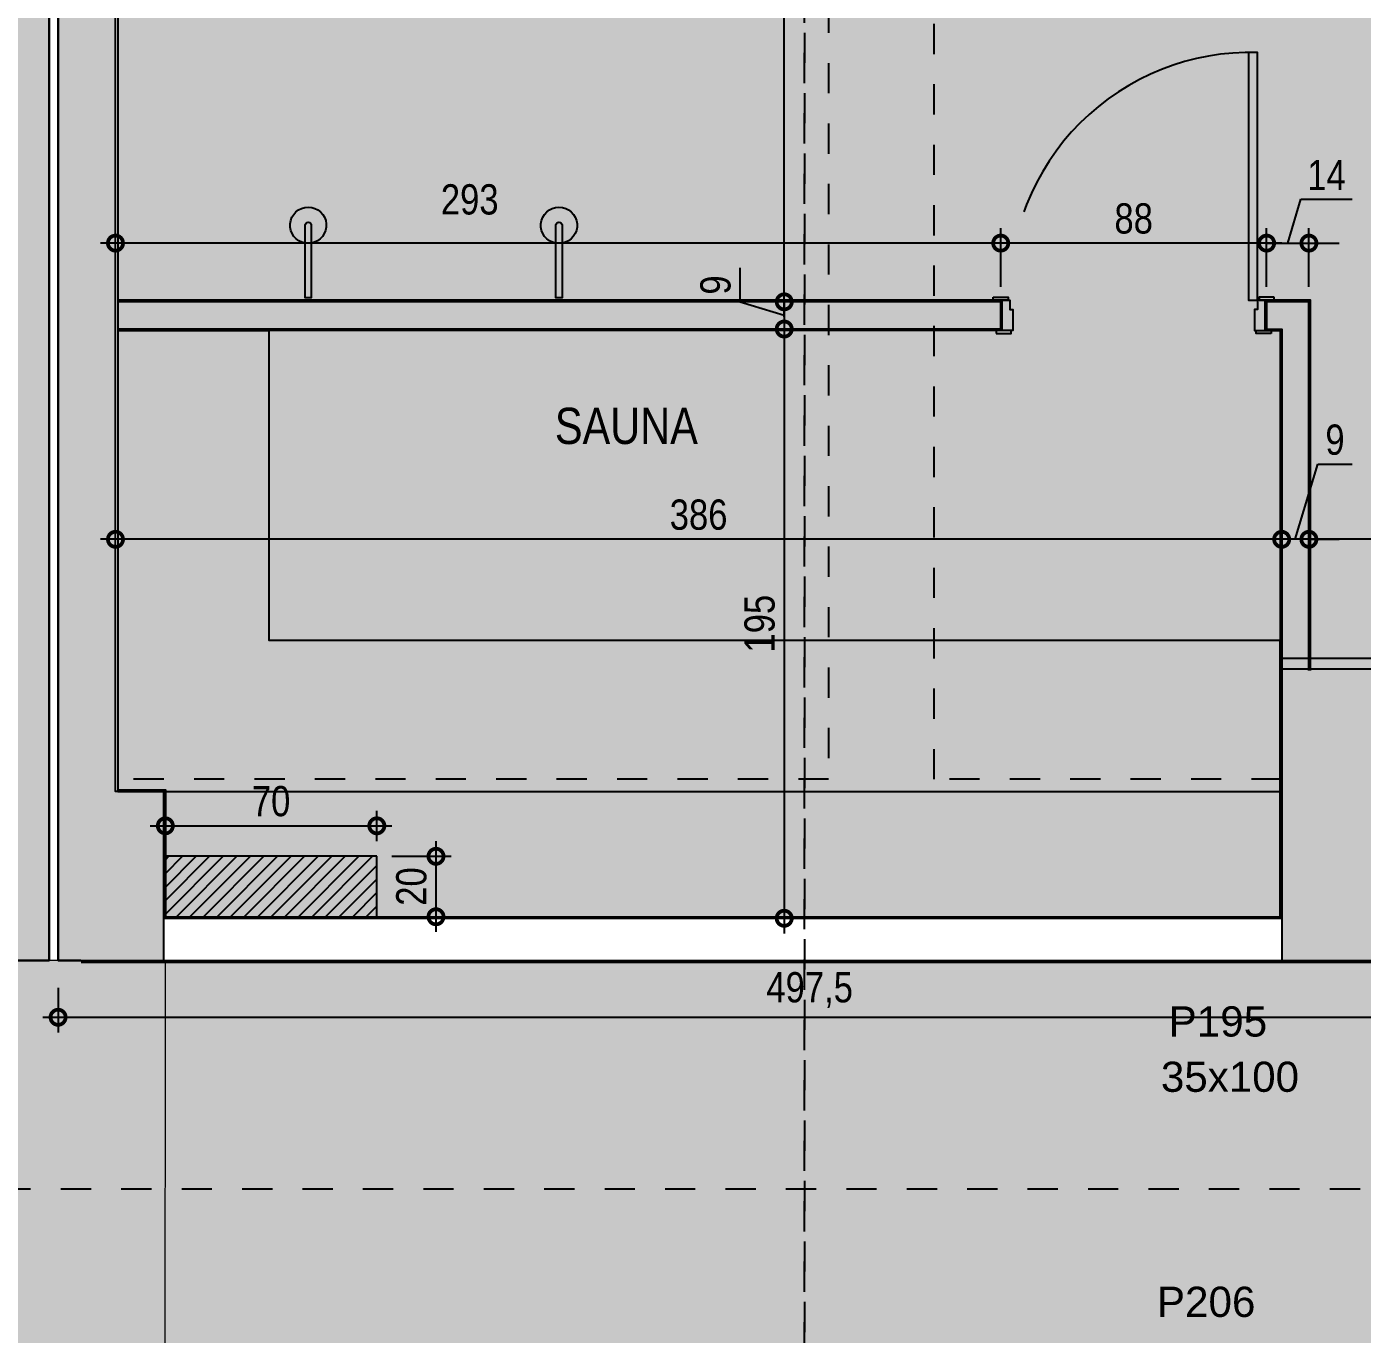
# Model space of a CAD drawing. Header units: metres. Extents: x -23 to 570, y -54 to 184.
# Drawn here: x 5.096 to 9.517, y 2.723 to 7.05 of the extents above; entities that cross this region are included whole.
import ezdxf
from ezdxf.enums import TextEntityAlignment as Align

# ---------------------------------------------------------------- set-up
doc = ezdxf.new("R2010")
doc.units = ezdxf.units.M
doc.header["$PDMODE"] = 35
doc.linetypes.add('DASHEDX2', pattern=[1.5, 1, -0.5])
doc.linetypes.add('ESTILO_TQS_0004', pattern=[1.12, 0.5, -0.2, 0.01, -0.2, 0.01, -0.2])
for name, color, linetype in [('1', 232, 'DASHEDX2'), ('12', 232, 'Continuous'), ('205', 232, 'ESTILO_TQS_0004'), ('4', 2, 'Continuous'), ('9', 232, 'Continuous'), ('ARQ-ALV ACAB', 4, 'Continuous'), ('ARQ-ALV OSSO', 5, 'Continuous'), ('ARQ-CAX @ 1', 1, 'Continuous'), ('ARQ-DIM', 2, 'Continuous'), ('ARQ-PRJ', 7, 'DASHEDX2'), ('ARQ-TXT', 2, 'Continuous'), ('CIRCULAÇAO VERTICAL EMBASAMENTO$0$ARQ-ALV OSSO', 5, 'Continuous'), ('JL-LAY', 7, 'Continuous'), ('PUC$0$ARQ-ALV ACAB', 4, 'Continuous'), ('PUC$0$ARQ-ALV OSSO', 5, 'Continuous'), ('PUC$0$ARQ-ENCH', 1, 'Continuous')]:
    doc.layers.add(name, color=color, linetype=linetype)
doc.layers.add('CIRCULAÇAO VERTICAL EMBASAMENTO$0$ARQ-FORRO', color=9, linetype='Continuous', lineweight=5)
doc.layers.add('PUC$0$ARQ-FORRO', color=9, linetype='Continuous', lineweight=5)
doc.styles.add('Adesa', font='ARIALN.TTF')
doc.styles.get("Standard").update_dxf_attribs({"font": 'arial.ttf'})
doc.dimstyles.new('ADESA 1-0050', dxfattribs={"dimtxt": 0.1, "dimasz": 0.1, "dimexe": 0.05, "dimexo": 0.05, "dimgap": 0.03, "dimtad": 1, "dimdec": 1, "dimlfac": 100, "dimzin": 12, "dimtxsty": 'Adesa', "dimblk": 'DOTSMALL', "dimcen": 1, "dimdle": 0.05, "dimclrd": 1, "dimclre": 1, "dimclrt": 256, "dimazin": 3, "dimtm": 1e-09, "dimtfac": 1, "dimtdec": 1, "dimtmove": 1, "dimatfit": 0, "dimldrblk": 'DOTSMALL', "dimfxl": 0.8, "dimtvp": 2, "dimtolj": 1, "dimtzin": 0, "dimarcsym": 0})

# ---------------------------------------------------------------- blocks, each defined once
blk = doc.blocks.new('_DotSmall')
at = {"color": 0, "linetype": 'ByBlock', "const_width": 0.5}
blk.add_lwpolyline([(-0.0625, 0, 1), (0.0625, 0, 1)], format="xyb", close=True, dxfattribs=at)
blk = doc.blocks.new('*D141')
at = {"layer": 'ARQ-DIM', "color": 1, "lineweight": -2, "transparency": 16777216}
for p, q in [((9.34, 4.9749), (9.34, 5.4039)), ((14.81, 5.2575), (14.81, 5.4039)), ((14.86, 5.3539), (9.29, 5.3539))]:
    blk.add_line(p, q, dxfattribs=at)
at = {"layer": 'Defpoints', "color": 0, "transparency": 16777216}
for p in [(9.34, 5.3539), (14.81, 5.2075), (9.34, 4.9249, 0)]:
    blk.add_point(p, dxfattribs=at)
at = {"layer": 'ARQ-DIM', "color": 1, "lineweight": -2, "transparency": 16777216, "xscale": 0.1, "yscale": 0.1, "zscale": 0.1, "rotation": 180}
blk.add_blockref('_DotSmall', (9.34, 5.3539), dxfattribs=at)
at = {"layer": 'ARQ-DIM', "color": 1, "lineweight": -2, "transparency": 16777216, "xscale": 0.1, "yscale": 0.1, "zscale": 0.1}
blk.add_blockref('_DotSmall', (14.81, 5.3539), dxfattribs=at)
at = {"layer": 'ARQ-DIM', "transparency": 16777216, "insert": (12.075, 5.4348), "char_height": 0.1, "attachment_point": 5, "style": 'Adesa'}
blk.add_mtext('\\A1;547', dxfattribs=at)
blk = doc.blocks.new('CHUVEIRO')
at = {"ltscale": 0.025, "transparency": 33554687}
blk.add_lwpolyline([(-0.01, -0.24, 1), (0.01, -0.24), (0.01, 0), (-0.01, 0)], format="xyb", close=True, dxfattribs=at)
blk.add_arc((0, -0.24), 0.06, 99.5942, 80.4061, dxfattribs=at)
blk = doc.blocks.new('A$C58aaa403')
at = {"layer": 'JL-LAY'}
for points in [[(-9.4076, -2.3601), (-8.9076, -2.3601), (-8.9076, -3.385), (-5.56, -3.385), (-5.56, -3.885)], [(-8.9076, -2.3601), (-9.4076, -2.3601), (-9.4076, -3.885), (-5.56, -3.885), (-5.56, -3.385)]]:
    blk.add_lwpolyline(points, dxfattribs=at)
at = {"layer": 'JL-LAY', "xscale": -1, "rotation": 180}
for p in [(-8.7771, -2.2518, 0), (-7.9471, -2.2518, 0)]:
    blk.add_blockref('CHUVEIRO', p, dxfattribs=at)
blk = doc.blocks.new('*U872')
for points in [[(-0.045, -0.04), (0.005, -0.04), (0.005, -0.05), (-0.045, -0.05)], [(0.865, -0.04), (0.815, -0.04), (0.815, -0.05), (0.865, -0.05)], [(-0.055, -0.16), (-0.005, -0.16), (-0.005, -0.15), (-0.055, -0.15)], [(0, -0.15), (0, -0.97), (0.03, -0.97), (0.03, -0.15)], [(0.875, -0.16), (0.825, -0.16), (0.825, -0.15), (0.875, -0.15)]]:
    blk.add_lwpolyline(points, close=True)
for points in [[(-0.04, -0.15), (0, -0.15), (0, -0.12), (0.01, -0.12), (0.01, -0.05), (-0.025, -0.05), (-0.025, -0.15)], [(0.86, -0.15), (0.82, -0.15), (0.82, -0.12), (0.81, -0.12), (0.81, -0.05), (0.845, -0.05), (0.845, -0.15)]]:
    blk.add_lwpolyline(points)
at = {"layer": 'ARQ-PRJ'}
blk.add_arc((0.0237, -0.1737), 0.7967, 268.2986, 1.7014, dxfattribs=at)
blk = doc.blocks.new('*D873')
at = {"layer": 'ARQ-DIM', "color": 1, "lineweight": -2, "transparency": 16777216}
for p, q in [((5.39, 6.1898), (5.39, 6.3841)), ((8.32, 6.1898), (8.32, 6.3841)), ((8.37, 6.3341), (5.34, 6.3341))]:
    blk.add_line(p, q, dxfattribs=at)
at = {"layer": 'Defpoints', "color": 0, "transparency": 16777216}
for p in [(5.39, 6.3341), (5.39, 6.1398, 0), (8.32, 6.1398)]:
    blk.add_point(p, dxfattribs=at)
at = {"layer": 'ARQ-DIM', "color": 1, "lineweight": -2, "transparency": 16777216, "xscale": 0.1, "yscale": 0.1, "zscale": 0.1, "rotation": 180}
blk.add_blockref('_DotSmall', (5.39, 6.3341), dxfattribs=at)
at = {"layer": 'ARQ-DIM', "color": 1, "lineweight": -2, "transparency": 16777216, "xscale": 0.1, "yscale": 0.1, "zscale": 0.1}
blk.add_blockref('_DotSmall', (8.32, 6.3341), dxfattribs=at)
at = {"layer": 'ARQ-DIM', "transparency": 16777216, "insert": (6.5624, 6.4782), "char_height": 0.1, "attachment_point": 5, "style": 'Adesa'}
blk.add_mtext('\\A1;293', dxfattribs=at)
blk = doc.blocks.new('*D874')
at = {"layer": 'ARQ-DIM', "color": 1, "lineweight": -2, "transparency": 16777216}
for p, q in [((8.32, 6.1898), (8.32, 6.3841)), ((9.2, 6.1898), (9.2, 6.3841)), ((9.25, 6.3341), (8.27, 6.3341))]:
    blk.add_line(p, q, dxfattribs=at)
at = {"layer": 'Defpoints', "color": 0, "transparency": 16777216}
for p in [(8.32, 6.3341), (8.32, 6.1398), (9.2, 6.1398)]:
    blk.add_point(p, dxfattribs=at)
at = {"layer": 'ARQ-DIM', "color": 1, "lineweight": -2, "transparency": 16777216, "xscale": 0.1, "yscale": 0.1, "zscale": 0.1, "rotation": 180}
blk.add_blockref('_DotSmall', (8.32, 6.3341), dxfattribs=at)
at = {"layer": 'ARQ-DIM', "color": 1, "lineweight": -2, "transparency": 16777216, "xscale": 0.1, "yscale": 0.1, "zscale": 0.1}
blk.add_blockref('_DotSmall', (9.2, 6.3341), dxfattribs=at)
at = {"layer": 'ARQ-DIM', "transparency": 16777216, "insert": (8.76, 6.4151), "char_height": 0.1, "attachment_point": 5, "style": 'Adesa'}
blk.add_mtext('\\A1;88', dxfattribs=at)
blk = doc.blocks.new('*D875')
at = {"layer": 'ARQ-DIM', "color": 1, "lineweight": -2, "transparency": 16777216}
for p, q in [((9.27, 6.3341), (9.3136, 6.4793)), ((9.3136, 6.4793), (9.483, 6.4793)), ((9.2, 6.1898), (9.2, 6.3841)), ((9.34, 6.1898), (9.34, 6.3841)), ((9.2, 6.3341), (9.1, 6.3341)), ((9.2, 6.3341), (9.34, 6.3341)), ((9.2, 6.3341), (9.34, 6.3341)), ((9.34, 6.3341), (9.44, 6.3341))]:
    blk.add_line(p, q, dxfattribs=at)
at = {"layer": 'Defpoints', "color": 0, "transparency": 16777216}
for p in [(9.34, 6.3341), (9.2, 6.1398), (9.34, 6.1398, 0)]:
    blk.add_point(p, dxfattribs=at)
at = {"layer": 'ARQ-DIM', "color": 1, "lineweight": -2, "transparency": 16777216, "xscale": 0.1, "yscale": 0.1, "zscale": 0.1}
blk.add_blockref('_DotSmall', (9.2, 6.3341), dxfattribs=at)
at = {"layer": 'ARQ-DIM', "color": 1, "lineweight": -2, "transparency": 16777216, "xscale": 0.1, "yscale": 0.1, "zscale": 0.1, "rotation": 180}
blk.add_blockref('_DotSmall', (9.34, 6.3341), dxfattribs=at)
at = {"layer": 'ARQ-DIM', "transparency": 16777216, "insert": (9.3983, 6.5595), "char_height": 0.1, "attachment_point": 5, "style": 'Adesa'}
blk.add_mtext('\\A1;14', dxfattribs=at)
blk = doc.blocks.new('*D876')
at = {"layer": 'ARQ-DIM', "color": 1, "lineweight": -2, "transparency": 16777216}
for p, q in [((7.6034, 6.0898), (7.6034, 9.3399)), ((7.718, 9.2899), (7.5534, 9.2899)), ((8.27, 6.1398), (7.5534, 6.1398))]:
    blk.add_line(p, q, dxfattribs=at)
at = {"layer": 'Defpoints', "color": 0, "transparency": 16777216}
for p in [(7.6034, 9.2899), (7.768, 9.2899), (8.32, 6.1398)]:
    blk.add_point(p, dxfattribs=at)
at = {"layer": 'ARQ-DIM', "color": 1, "lineweight": -2, "transparency": 16777216, "xscale": 0.1, "yscale": 0.1, "zscale": 0.1}
for p, rotation in [((7.6034, 9.2899), 90), ((7.6034, 6.1398), 270)]:
    blk.add_blockref('_DotSmall', p, dxfattribs=dict(at, rotation=rotation))
at = {"layer": 'ARQ-DIM', "transparency": 16777216, "insert": (7.5223, 7.7148), "char_height": 0.1, "attachment_point": 5, "rotation": 90, "style": 'Adesa'}
blk.add_mtext('\\A1;315', dxfattribs=at)
blk = doc.blocks.new('*D877')
at = {"layer": 'ARQ-DIM', "color": 1, "lineweight": -2, "transparency": 16777216}
for p, q in [((7.4573, 6.1386), (7.4573, 6.2526)), ((7.6034, 6.1398), (7.6034, 6.2398)), ((7.6034, 6.0948), (7.4573, 6.1386)), ((7.7111, 6.1398), (7.5534, 6.1398)), ((7.6034, 6.1398), (7.6034, 6.0498)), ((7.6034, 6.1398), (7.6034, 6.0498)), ((7.7111, 6.0498), (7.5534, 6.0498)), ((7.6034, 6.0498), (7.6034, 5.9498))]:
    blk.add_line(p, q, dxfattribs=at)
at = {"layer": 'Defpoints', "color": 0, "transparency": 16777216}
for p in [(7.7611, 6.1398, 0), (7.6034, 6.0498), (7.7611, 6.0498, 0)]:
    blk.add_point(p, dxfattribs=at)
at = {"layer": 'ARQ-DIM', "color": 1, "lineweight": -2, "transparency": 16777216, "xscale": 0.1, "yscale": 0.1, "zscale": 0.1}
for p, rotation in [((7.6034, 6.1398), 270), ((7.6034, 6.0498), 90)]:
    blk.add_blockref('_DotSmall', p, dxfattribs=dict(at, rotation=rotation))
at = {"layer": 'ARQ-DIM', "transparency": 16777216, "insert": (7.3763, 6.1956), "char_height": 0.1, "attachment_point": 5, "rotation": 90, "style": 'Adesa'}
blk.add_mtext('\\A1;9', dxfattribs=at)
blk = doc.blocks.new('*D878')
at = {"layer": 'ARQ-DIM', "color": 1, "lineweight": -2, "transparency": 16777216}
for p, q in [((7.6034, 6.0998), (7.6034, 4.0499)), ((7.6611, 6.0498), (7.5534, 6.0498)), ((7.62, 4.0999), (7.5534, 4.0999))]:
    blk.add_line(p, q, dxfattribs=at)
at = {"layer": 'Defpoints', "color": 0, "transparency": 16777216}
for p in [(7.7111, 6.0498), (7.6034, 4.0999), (7.67, 4.0999)]:
    blk.add_point(p, dxfattribs=at)
at = {"layer": 'ARQ-DIM', "color": 1, "lineweight": -2, "transparency": 16777216, "xscale": 0.1, "yscale": 0.1, "zscale": 0.1}
for p, rotation in [((7.6034, 6.0498), 90), ((7.6034, 4.0999), 270)]:
    blk.add_blockref('_DotSmall', p, dxfattribs=dict(at, rotation=rotation))
at = {"layer": 'ARQ-DIM', "transparency": 16777216, "insert": (7.5223, 5.0748), "char_height": 0.1, "attachment_point": 5, "rotation": 90, "style": 'Adesa'}
blk.add_mtext('\\A1;195', dxfattribs=at)
blk = doc.blocks.new('*D879')
at = {"layer": 'ARQ-DIM', "color": 1, "lineweight": -2, "transparency": 16777216}
for p, q in [((9.295, 5.3539), (9.3694, 5.6021)), ((9.3694, 5.6021), (9.4834, 5.6021)), ((9.25, 5.3539), (9.15, 5.3539)), ((9.34, 5.3539), (9.25, 5.3539)), ((9.34, 5.3539), (9.25, 5.3539)), ((9.34, 5.3539), (9.44, 5.3539))]:
    blk.add_line(p, q, dxfattribs=at)
at = {"layer": 'Defpoints', "color": 0, "transparency": 16777216}
for p in [(9.25, 5.3539, 0), (9.25, 5.3539), (9.34, 5.3539)]:
    blk.add_point(p, dxfattribs=at)
at = {"layer": 'ARQ-DIM', "color": 1, "lineweight": -2, "transparency": 16777216, "xscale": 0.1, "yscale": 0.1, "zscale": 0.1}
blk.add_blockref('_DotSmall', (9.25, 5.3539), dxfattribs=at)
at = {"layer": 'ARQ-DIM', "color": 1, "lineweight": -2, "transparency": 16777216, "xscale": 0.1, "yscale": 0.1, "zscale": 0.1, "rotation": 180}
blk.add_blockref('_DotSmall', (9.34, 5.3539), dxfattribs=at)
at = {"layer": 'ARQ-DIM', "transparency": 16777216, "insert": (9.4264, 5.6831), "char_height": 0.1, "attachment_point": 5, "style": 'Adesa'}
blk.add_mtext('\\A1;9', dxfattribs=at)
blk = doc.blocks.new('*D880')
at = {"layer": 'ARQ-DIM', "color": 1, "lineweight": -2, "transparency": 16777216}
blk.add_line((9.3, 5.3539), (5.34, 5.3539), dxfattribs=at)
at = {"layer": 'Defpoints', "color": 0, "transparency": 16777216}
for p in [(5.39, 5.3539, 0), (5.39, 5.3539), (9.25, 5.3539, 0)]:
    blk.add_point(p, dxfattribs=at)
at = {"layer": 'ARQ-DIM', "color": 1, "lineweight": -2, "transparency": 16777216, "xscale": 0.1, "yscale": 0.1, "zscale": 0.1, "rotation": 180}
blk.add_blockref('_DotSmall', (5.39, 5.3539), dxfattribs=at)
at = {"layer": 'ARQ-DIM', "color": 1, "lineweight": -2, "transparency": 16777216, "xscale": 0.1, "yscale": 0.1, "zscale": 0.1}
blk.add_blockref('_DotSmall', (9.25, 5.3539), dxfattribs=at)
at = {"layer": 'ARQ-DIM', "transparency": 16777216, "insert": (7.32, 5.435), "char_height": 0.1, "attachment_point": 5, "style": 'Adesa'}
blk.add_mtext('\\A1;386', dxfattribs=at)
blk = doc.blocks.new('*D1290')
at = {"layer": 'ARQ-DIM', "color": 1, "lineweight": -2, "transparency": 16777216}
for p, q in [((5.2, 3.8699), (5.2, 3.7223)), ((10.1749, 3.6809), (10.1749, 3.8223)), ((5.15, 3.7723), (10.2249, 3.7723))]:
    blk.add_line(p, q, dxfattribs=at)
at = {"layer": 'Defpoints', "color": 0, "transparency": 16777216}
for p in [(5.2, 3.9199, 0), (10.1749, 3.7723), (10.1749, 3.6309, 0)]:
    blk.add_point(p, dxfattribs=at)
at = {"layer": 'ARQ-DIM', "color": 1, "lineweight": -2, "transparency": 16777216, "xscale": 0.1, "yscale": 0.1, "zscale": 0.1, "rotation": 180}
blk.add_blockref('_DotSmall', (5.2, 3.7723), dxfattribs=at)
at = {"layer": 'ARQ-DIM', "color": 1, "lineweight": -2, "transparency": 16777216, "xscale": 0.1, "yscale": 0.1, "zscale": 0.1}
blk.add_blockref('_DotSmall', (10.1749, 3.7723), dxfattribs=at)
at = {"layer": 'ARQ-DIM', "transparency": 16777216, "insert": (7.6875, 3.8624), "char_height": 0.1, "attachment_point": 5, "style": 'Adesa'}
blk.add_mtext('\\A1;497,5', dxfattribs=at)
blk = doc.blocks.new('PUC$0$forro area comum')
at = {"layer": 'PUC$0$ARQ-FORRO'}
h = blk.add_hatch(color=256, dxfattribs=at)
h.dxf.hatch_style = 1
h.paths.add_polyline_path([(14.805, 8.4249), (14.805, 4.9249), (14.595, 4.9249), (14.595, 4.1049), (9.605, 4.1049), (9.605, 4.9249), (9.245, 4.9249), (9.245, 4.1049), (5.555, 4.1049), (5.555, 4.5249), (5.3974, 4.5249), (5.3974, 8.7049), (5.555, 8.7049), (5.555, 9.2849), (9.245, 9.2851), (9.245, 8.4249)])
h = blk.add_hatch(color=256, dxfattribs=at)
h.dxf.hatch_style = 1
h.paths.add_polyline_path([(11.6882, 2.455), (11.6882, 2.0562), (14.5982, 2.0547), (14.5982, 2.455), (22.4606, 2.455), (22.4606, 2.0562), (25.295, 2.056), (25.295, 2.4552), (26.4562, 2.4546), (26.4563, 3.9549), (5.17, 3.9599), (5.0963, 3.9584), (3.8246, 3.96), (3.825, 9.24), (2.3202, 9.2404), (2.3201, 3.955), (-1.06, 3.955), (-1.06, 4.3049), (-0.355, 4.305), (-0.355, 4.5591), (-0.2032, 4.5606), (-0.2032, 8.4256), (-4.865, 8.4256), (-4.865, 4.9649), (-4.6551, 4.9649), (-4.655, 4.1049), (-3.945, 4.1049), (-3.945, 3.9549), (-11.1863, 3.9549), (-11.1863, 2.455), (-10.025, 2.455), (-10.025, 2.0558), (-7.1264, 2.0558), (-7.1264, 2.455)])
at = {"layer": 'PUC$0$ARQ-FORRO', "elevation": 0}
blk.add_lwpolyline([(14.805, 8.4249), (14.805, 4.9249), (14.595, 4.9249), (14.595, 4.1049), (9.605, 4.1049), (9.605, 4.9249), (9.245, 4.9249), (9.245, 4.1049), (5.555, 4.1049), (5.555, 4.5249), (5.3974, 4.5249), (5.3974, 8.7049), (5.555, 8.7049), (5.555, 9.2849), (9.245, 9.2851), (9.245, 8.4249)], close=True, dxfattribs=at)
blk.add_lwpolyline([(-7.1264, 2.455), (11.6882, 2.455), (11.6882, 2.0562), (14.5982, 2.0547), (14.5982, 2.455), (22.4606, 2.455), (22.4606, 2.0562), (25.295, 2.056), (25.295, 2.4552), (26.4562, 2.4546), (26.4563, 3.9549), (5.17, 3.9599), (5.0963, 3.9584), (3.8246, 3.96)], dxfattribs=at)
blk = doc.blocks.new('CIRCULAÇAO VERTICAL EMBASAMENTO')
at = {"layer": 'CIRCULAÇAO VERTICAL EMBASAMENTO$0$ARQ-FORRO'}
h = blk.add_hatch(color=256, dxfattribs=at)
h.dxf.hatch_style = 1
h.paths.add_polyline_path([(-0.3501, 2.452), (5.5549, 2.4551), (5.555, 3.9601), (4.98, 3.96), (4.98, 4.4652), (3.8253, 4.4654), (3.8249, 9.235), (2.3249, 9.2351), (2.3249, 3.955), (-0.3501, 3.955)])
at = {"layer": 'CIRCULAÇAO VERTICAL EMBASAMENTO$0$ARQ-ALV OSSO', "elevation": 0}
blk.add_lwpolyline([(4.98, 9.2401), (3.53, 9.2401), (3.53, 9.4303), (5.17, 9.4296), (5.17, 3.9601), (4.98, 3.96)], close=True, dxfattribs=at)
blk.add_lwpolyline([(5.275, 3.9601), (5.2, 3.9601), (5.2, 9.43), (5.275, 9.43)], dxfattribs=at)
at = {"layer": 'CIRCULAÇAO VERTICAL EMBASAMENTO$0$ARQ-FORRO', "elevation": 0}
blk.add_lwpolyline([(-0.3501, 2.452), (5.5549, 2.4551), (5.555, 3.9601), (4.98, 3.96), (4.98, 4.4652), (3.8253, 4.4654), (3.8249, 9.235), (2.3249, 9.2351), (2.3249, 3.955), (-0.3501, 3.955)], close=True, dxfattribs=at)
blk = doc.blocks.new('PUC')
at = {"layer": 'PUC$0$ARQ-ENCH'}
h = blk.add_hatch(dxfattribs=at)
h.set_pattern_fill('ANSI31', color=256, scale=0.01)
h.set_pattern_definition([(45, (0, 0.040054), (-0.02245064, 0.02245064), [])])
h.paths.add_polyline_path([(6.255, 4.3049), (5.555, 4.3049), (5.555, 4.1049), (6.255, 4.1049)])
at = {"layer": 'PUC$0$ARQ-ALV ACAB', "elevation": 0}
for points in [[(5.55, 4.1049), (9.245, 4.1049), (9.245, 4.9249), (9.605, 4.9249), (9.605, 4.1049), (14.595, 4.1049), (14.595, 4.9249), (14.805, 4.9249), (14.805, 8.4249), (13.9297, 8.4249), (13.9297, 8.5949), (14.575, 8.5949), (14.575, 9.4549), (16.0898, 9.4549), (16.0898, 9.2849), (14.955, 9.2849), (14.955, 4.1049)], [(5.3974, 8.7099), (5.3974, 4.5249)]]:
    blk.add_lwpolyline(points, dxfattribs=at)
at = {"layer": 'PUC$0$ARQ-ALV ACAB'}
for points in [[(5.3974, 4.5249), (5.555, 4.5249), (5.555, 4.1049)], [(5.2767, 3.955), (25.731, 3.9549)]]:
    blk.add_lwpolyline(points, dxfattribs=at)
at = {"layer": 'PUC$0$ARQ-ALV OSSO'}
for points in [[(5.55, 4.0999), (9.25, 4.0999)], [(5.3924, 3.9599), (25.3809, 3.9599)]]:
    blk.add_lwpolyline(points, dxfattribs=at)
at = {"layer": 'PUC$0$ARQ-ENCH', "elevation": 0}
blk.add_lwpolyline([(6.255, 4.3049), (5.555, 4.3049), (5.555, 4.1049), (6.255, 4.1049)], close=True, dxfattribs=at)
at = {"layer": 'PUC$0$ARQ-ALV ACAB'}
blk.add_blockref('CIRCULAÇAO VERTICAL EMBASAMENTO', (0, 0), dxfattribs=at)
at = {"layer": 'PUC$0$ARQ-FORRO'}
blk.add_blockref('PUC$0$forro area comum', (0, 0), dxfattribs=at)
blk = doc.blocks.new('*D1363')
at = {"layer": 'ARQ-DIM', "color": 1, "lineweight": -2, "transparency": 16777216}
for p, q in [((5.555, 4.3549), (5.555, 4.4558)), ((6.255, 4.3549), (6.255, 4.4558)), ((5.505, 4.4058), (6.305, 4.4058))]:
    blk.add_line(p, q, dxfattribs=at)
at = {"layer": 'Defpoints', "color": 0, "transparency": 16777216}
for p in [(6.255, 4.4058), (5.555, 4.3049, 0), (6.255, 4.3049, 0)]:
    blk.add_point(p, dxfattribs=at)
at = {"layer": 'ARQ-DIM', "color": 1, "lineweight": -2, "transparency": 16777216, "xscale": 0.1, "yscale": 0.1, "zscale": 0.1, "rotation": 180}
blk.add_blockref('_DotSmall', (5.555, 4.4058), dxfattribs=at)
at = {"layer": 'ARQ-DIM', "color": 1, "lineweight": -2, "transparency": 16777216, "xscale": 0.1, "yscale": 0.1, "zscale": 0.1}
blk.add_blockref('_DotSmall', (6.255, 4.4058), dxfattribs=at)
at = {"layer": 'ARQ-DIM', "transparency": 16777216, "insert": (5.905, 4.4869), "char_height": 0.1, "attachment_point": 5, "style": 'Adesa'}
blk.add_mtext('\\A1;70', dxfattribs=at)
blk = doc.blocks.new('*D1364')
at = {"layer": 'ARQ-DIM', "color": 1, "lineweight": -2, "transparency": 16777216}
for p, q in [((6.4508, 4.3549), (6.4508, 4.0549)), ((6.305, 4.3049), (6.5008, 4.3049)), ((6.305, 4.1049), (6.5008, 4.1049))]:
    blk.add_line(p, q, dxfattribs=at)
at = {"layer": 'Defpoints', "color": 0, "transparency": 16777216}
for p in [(6.255, 4.3049, 0), (6.255, 4.1049, 0), (6.4508, 4.1049)]:
    blk.add_point(p, dxfattribs=at)
at = {"layer": 'ARQ-DIM', "color": 1, "lineweight": -2, "transparency": 16777216, "xscale": 0.1, "yscale": 0.1, "zscale": 0.1}
for p, rotation in [((6.4508, 4.3049), 90), ((6.4508, 4.1049), 270)]:
    blk.add_blockref('_DotSmall', p, dxfattribs=dict(at, rotation=rotation))
at = {"layer": 'ARQ-DIM', "transparency": 16777216, "insert": (6.3697, 4.2049), "char_height": 0.1, "attachment_point": 5, "rotation": 90, "style": 'Adesa'}
blk.add_mtext('\\A1;20', dxfattribs=at)
blk = doc.blocks.new('est-lo-07-6sb-r00')
at = {"layer": '4'}
h = blk.add_hatch(color=8, dxfattribs=at)
h.dxf.hatch_style = 1
h.paths.add_polyline_path([(213.004314, 592.98646), (232.004314, 592.98646), (232.004314, 743.98646), (213.004314, 743.98646)], flags=17)
h.paths.add_polyline_path([(517.003016, 942.98646), (353.003016, 942.98646), (353.003016, 923.986062), (498.003016, 923.986062), (498.003016, 465.008359), (498.003039, 465.008359), (498.003039, 450.008359), (498.003039, 395.98646), (517.003016, 395.98646)])
h.paths.add_polyline_path([(3672.003309, 253.001099), (3672.003309, 388.001099), (3637.003309, 388.001099), (3637.003309, 253.001099)])
h.paths.add_polyline_path([(3637.003309, 942.98646), (3637.003194, 872.98646), (3653.003309, 872.98646), (3653.003309, 599.001099), (3637.003309, 599.001099), (3637.003309, 539.001099), (3672.003309, 539.001099), (3672.003309, 942.98646)])
h.paths.add_polyline_path([(3672.003424, 102.001099), (3637.003309, 102.001099), (3637.003309, 42.001099), (3653.003307, 42.001099), (3653.003307, -229.998901), (3637.003309, -229.998901), (3637.003309, -299.998901), (3672.003424, -299.998901)])
h.paths.add_polyline_path([(3075.003309, -299.999844), (3110.003309, -299.999844), (3110.003309, -199.999844), (3075.003309, -199.999844)])
h.paths.add_polyline_path([(3075.003309, 270.500177), (3110.003309, 270.500177), (3110.003309, 370.500177), (3075.003309, 370.500177)])
h.paths.add_polyline_path([(520.003309, 942.98646), (520.003309, 395.98646), (555.003309, 395.98646), (555.003309, 451.98646), (539.003309, 451.98646), (539.003309, 872.98646), (555.003309, 872.98646), (555.003309, 942.98646)])
h.paths.add_polyline_path([(-2102.995138, 253.000177), (-2102.995138, 388.000177), (-2137.995138, 388.000177), (-2137.995138, 253.000177)])
h.paths.add_polyline_path([(-2137.995138, 101.999935), (-2137.995138, -299.999844), (-2102.995138, -299.999844), (-2102.995138, -229.999844), (-2118.995138, -229.999844), (-2118.995138, 41.999935), (-2102.995138, 41.999935), (-2102.995138, 101.999935)])
h.paths.add_polyline_path([(-2137.995141, 942.98646), (-2137.995141, 538.988972), (-2102.995141, 538.988972), (-2102.995141, 598.988972), (-2118.995141, 598.988972), (-2118.995141, 872.98646), (-2102.995141, 872.98646), (-2102.995141, 942.98646)])
h.paths.add_polyline_path([(520.003309, 245.003526), (520.003309, -299.999844), (555.003309, -299.999844), (555.003309, -229.999844), (539.003309, -229.999844), (539.003309, 185.003526), (555.003309, 185.003526), (555.003309, 245.003526)])
h.paths.add_polyline_path([(-34.995574, 942.98646), (-34.995574, 872.98646), (-18.995574, 872.98646), (-18.995574, 455.98646), (-34.995574, 455.98646), (-34.995574, 395.98646), (232.004426, 395.98646), (232.004426, 481.98646), (213.004426, 481.98646), (213.004426, 414.98646), (0.004426, 414.98646), (0.004426, 923.98646), (213.004426, 923.98646), (213.004426, 854.98646), (232.004426, 854.98646), (232.004426, 923.98646), (252.004426, 923.98646), (252.004426, 942.98646)])
h.paths.add_polyline_path([(3075.003309, 842.98646), (3110.003309, 842.98646), (3110.003309, 942.98646), (3075.003309, 942.98646)])
h.paths.add_polyline_path([(2530.003309, -299.999844), (2570.003309, -299.999844), (2570.003309, -199.999844), (2530.003309, -199.999844)])
h.paths.add_polyline_path([(2530.003309, 145.003526), (2570.003309, 145.003526), (2570.003309, 245.003526), (2530.003309, 245.003526)])
h.paths.add_polyline_path([(2530.003309, 395.98646), (2570.003309, 395.98646), (2570.003309, 495.98646), (2530.003309, 495.98646)])
h.paths.add_polyline_path([(2530.003309, 842.98646), (2570.003309, 842.98646), (2570.003309, 942.98646), (2530.003309, 942.98646)])
h.paths.add_polyline_path([(1995.003309, -299.999844), (2030.003309, -299.999844), (2030.003309, -199.999844), (1995.003309, -199.999844)])
h.paths.add_polyline_path([(1995.003309, 145.003526), (2030.003309, 145.003526), (2030.003309, 245.003526), (1995.003309, 245.003526)])
h.paths.add_polyline_path([(1995.003309, 395.98646), (2030.003309, 395.98646), (2030.003309, 495.98646), (1995.003309, 495.98646)])
h.paths.add_polyline_path([(1995.003309, 842.98646), (2030.003309, 842.98646), (2030.003309, 942.98646), (1995.003309, 942.98646)])
h.paths.add_polyline_path([(1460.003309, -299.999844), (1495.003309, -299.999844), (1495.003309, -199.999844), (1460.003309, -199.999844)])
h.paths.add_polyline_path([(1460.003309, 145.003526), (1495.003309, 145.003526), (1495.003309, 245.003526), (1460.003309, 245.003526)])
h.paths.add_polyline_path([(1460.176641, 395.98646), (1495.176641, 395.98646), (1495.176641, 495.98646), (1460.176641, 495.98646)])
h.paths.add_polyline_path([(1460.003309, 842.98646), (1495.003309, 842.98646), (1495.003309, 942.98646), (1460.003309, 942.98646)])
h.paths.add_polyline_path([(925.003309, -299.999844), (960.003309, -299.999844), (960.003309, -199.999844), (925.003309, -199.999844)])
h.paths.add_polyline_path([(925.003309, 145.003526), (960.003309, 145.003526), (960.003309, 245.003526), (925.003309, 245.003526)])
h.paths.add_polyline_path([(925.003309, 395.98646), (960.003309, 395.98646), (960.003309, 495.98646), (925.003309, 495.98646)])
h.paths.add_polyline_path([(925.003309, 842.98646), (960.003309, 842.98646), (960.003309, 942.98646), (925.003309, 942.98646)])
h.paths.add_polyline_path([(-1582.999721, -299.999844), (-1547.999721, -299.999844), (-1547.999721, -199.999844), (-1582.999721, -199.999844)])
h.paths.add_polyline_path([(-500.999721, -299.999844), (-465.999721, -299.999844), (-465.999721, -199.999844), (-500.999721, -199.999844)])
h.paths.add_polyline_path([(-1042.999721, -299.999844), (-1002.999721, -299.999844), (-1002.999721, -199.999844), (-1042.999721, -199.999844)])
h.paths.add_polyline_path([(-500.999721, 145.003526), (-465.999721, 145.003526), (-465.999721, 245.003526), (-500.999721, 245.003526)])
h.paths.add_polyline_path([(-1042.999721, 145.003526), (-1002.999721, 145.003526), (-1002.999721, 245.003526), (-1042.999721, 245.003526)])
h.paths.add_polyline_path([(-500.999721, 395.98646), (-465.999721, 395.98646), (-465.999721, 495.98646), (-500.999721, 495.98646)])
h.paths.add_polyline_path([(-1042.999721, 395.98646), (-1002.999721, 395.98646), (-1002.999721, 495.98646), (-1042.999721, 495.98646)])
h.paths.add_polyline_path([(-1582.999721, 270.500177), (-1547.999721, 270.500177), (-1547.999721, 370.500177), (-1582.999721, 370.500177)])
h.paths.add_polyline_path([(-500.999721, 842.98646), (-465.999721, 842.98646), (-465.999721, 942.98646), (-500.999721, 942.98646)])
h.paths.add_polyline_path([(-1042.999721, 842.98646), (-1002.999721, 842.98646), (-1002.999721, 942.98646), (-1042.999721, 942.98646)])
h.paths.add_polyline_path([(-1582.999721, 842.98646), (-1547.999721, 842.98646), (-1547.999721, 942.98646), (-1582.999721, 942.98646)])
h.paths.add_polyline_path([(-35, 245.003526), (-35, 185.003526), (-19, 185.003526), (-19, -230), (-35, -230), (-35, -300), (517, -300), (517, 245), (498, 245), (498, -281), (0, -281), (0, -19), (255, -19), (255, 245.003526), (178.5, 245.003526), (178.5, 226.003526), (236, 226.003526), (236, 0), (0, 0), (0, 226.003526), (57.5, 226.003526), (57.5, 245.003526)])
at = {"layer": '1'}
for p, q in [((775.01087, 872.98646), (775.01087, 455.98646)), ((810.01087, 455.98646), (810.01087, 872.98646)), ((775.01087, 455.98646), (539.003309, 455.98646)), ((925.003309, 455.98646), (810.01087, 455.98646))]:
    blk.add_line(p, q, dxfattribs=at)
for points in [[(555.003309, 395.98646), (793.618939, 395.98646)], [(793.618939, 395.98646), (925.003309, 395.98646)]]:
    blk.add_lwpolyline(points, dxfattribs=at)
at = {"layer": '205'}
for p, q in [((767.003706, 1043.05243), (767.003706, -478.46953)), ((767.010604, -513.637069), (767.010604, 1040.645825)), ((-2259.087141, 320.423392), (3872.599049, 320.423392))]:
    blk.add_line(p, q, dxfattribs=at)
at = {"layer": '4', "linetype": 'Continuous'}
for points in [[(517.003016, 942.98646), (353.003016, 942.98646), (353.003016, 923.986062), (498.003016, 923.986062), (498.003016, 465.008359), (498.003039, 465.008359), (498.003039, 450.008359), (498.003039, 450.008359), (498.003039, 395.98646), (517.003016, 395.98646), (517.003016, 942.98646)], [(520.003309, 942.98646), (520.003309, 395.98646), (555.003309, 395.98646), (555.003309, 451.98646), (539.003309, 451.98646), (539.003309, 872.98646), (555.003309, 872.98646), (555.003309, 942.98646), (520.003309, 942.98646)], [(925.003309, 395.98646), (960.003309, 395.98646), (960.003309, 495.98646), (925.003309, 495.98646), (925.003309, 395.98646)]]:
    blk.add_lwpolyline(points, dxfattribs=at)
at = {"layer": '12', "linetype": 'Continuous'}
blk.add_text('35x100', height=9.975, dxfattribs=at).set_placement((885.020566, 352.554413))
at = {"layer": '9', "linetype": 'Continuous'}
for s, p in [('P195', (887.560978, 370.842575)), ('P206', (883.678328, 278.066241))]:
    blk.add_text(s, height=10, dxfattribs=at).set_placement(p)

msp = doc.modelspace()

# ---------------------------------------------------------------- linework, layer by layer
at = {"layer": 'ARQ-ALV ACAB', "elevation": 0}
for points in [[(8.325, 6.0448), (8.325, 6.1448), (5.3974, 6.1448)], [(9.345, 4.9199), (9.345, 6.1448), (9.195, 6.1448), (9.195, 6.0448), (9.245, 6.0448), (9.245, 4.9199)], [(8.325, 6.0448), (5.3974, 6.0448)]]:
    msp.add_lwpolyline(points, dxfattribs=at)
at = {"layer": 'ARQ-ALV OSSO', "elevation": 0}
for points in [[(8.32, 6.0448), (8.32, 6.1398), (5.3974, 6.1398)], [(9.34, 4.9199), (9.34, 6.1398), (9.2, 6.1398), (9.2, 6.0498), (9.25, 6.0498), (9.25, 4.9199)], [(8.325, 6.0498), (5.3974, 6.0498)]]:
    msp.add_lwpolyline(points, dxfattribs=at)

# ---------------------------------------------------------------- block references
for name, p in [('PUC', (0, 0)), ('A$C58aaa403', (14.805, 8.4049, 0))]:
    msp.add_blockref(name, p)
at = {"linetype": 'Continuous', "xscale": 0.01, "yscale": 0.01, "zscale": 0.01}
msp.add_blockref('est-lo-07-6sb-r00', (0, 0), dxfattribs=at)
at = {"layer": 'ARQ-CAX @ 1', "rotation": 180}
msp.add_blockref('*U872', (9.17, 5.9948), dxfattribs=at)

# ---------------------------------------------------------------- texts
at = {"layer": 'ARQ-TXT', "style": 'Adesa'}
msp.add_text('SAUNA', height=0.12, dxfattribs=at).set_placement((7.0809, 5.7294, 0), align=Align.MIDDLE)

# ---------------------------------------------------------------- dimensions: what is measured, and where the dimension line sits
at = {"layer": 'ARQ-DIM'}
for base, p1, p2, picture, middle in [((7.6034, 9.2899), (8.32, 6.1398), (7.768, 9.2899), '*D876', (7.5223, 7.7148)), ((7.6034, 6.0498), (7.7611, 6.1398, 0), (7.7611, 6.0498, 0), '*D877', (7.3763, 6.1686)), ((7.6034, 4.0999), (7.7111, 6.0498), (7.67, 4.0999), '*D878', (7.5223, 5.0748)), ((6.4508, 4.1049), (6.255, 4.3049, 0), (6.255, 4.1049, 0), '*D1364', (6.3697, 4.2049))]:
    dim = msp.add_linear_dim(base=base, p1=p1, p2=p2, angle=90, dimstyle='ADESA 1-0050', dxfattribs=at)
    dim.commit()
    dim.dimension.update_dxf_attribs({"geometry": picture, "text_midpoint": middle})
for base, p1, p2, picture, middle in [((9.34, 6.3341), (9.2, 6.1398), (9.34, 6.1398, 0), '*D875', (9.3436, 6.5595)), ((8.32, 6.3341), (9.2, 6.1398), (8.32, 6.1398), '*D874', (8.76, 6.4151)), ((9.25, 5.3539), (9.34, 5.3539), (9.25, 5.3539, 0), '*D879', (9.3994, 5.6831)), ((5.39, 5.3539), (9.25, 5.3539, 0), (5.39, 5.3539, 0), '*D880', (7.32, 5.435)), ((6.255, 4.4058), (5.555, 4.3049, 0), (6.255, 4.3049, 0), '*D1363', (5.905, 4.4869)), ((10.1749, 3.7723, 0), (5.2, 3.9199), (10.1749, 3.6309, 0), '*D1290', (7.6875, 3.8624, 0))]:
    dim = msp.add_linear_dim(base=base, p1=p1, p2=p2, dimstyle='ADESA 1-0050', dxfattribs=at)
    dim.commit()
    dim.dimension.update_dxf_attribs({"geometry": picture, "text_midpoint": middle})
dim = msp.add_linear_dim(base=(5.39, 6.3341), p1=(8.32, 6.1398), p2=(5.39, 6.1398, 0), dimstyle='ADESA 1-0050', dxfattribs=at)
dim.commit()
dim.dimension.update_dxf_attribs({"geometry": '*D873', "text_midpoint": (6.5624, 6.3971), "dimtype": 160})
dim = msp.add_linear_dim(base=(9.34, 5.3539), p1=(14.81, 5.2075), p2=(9.34, 4.9249, 0), angle=180, dimstyle='ADESA 1-0050', override={"dimdec": 0}, dxfattribs=at)
dim.commit()
dim.dimension.update_dxf_attribs({"geometry": '*D141', "text_midpoint": (12.075, 5.4348)})

doc.saveas('drawing.dxf')
